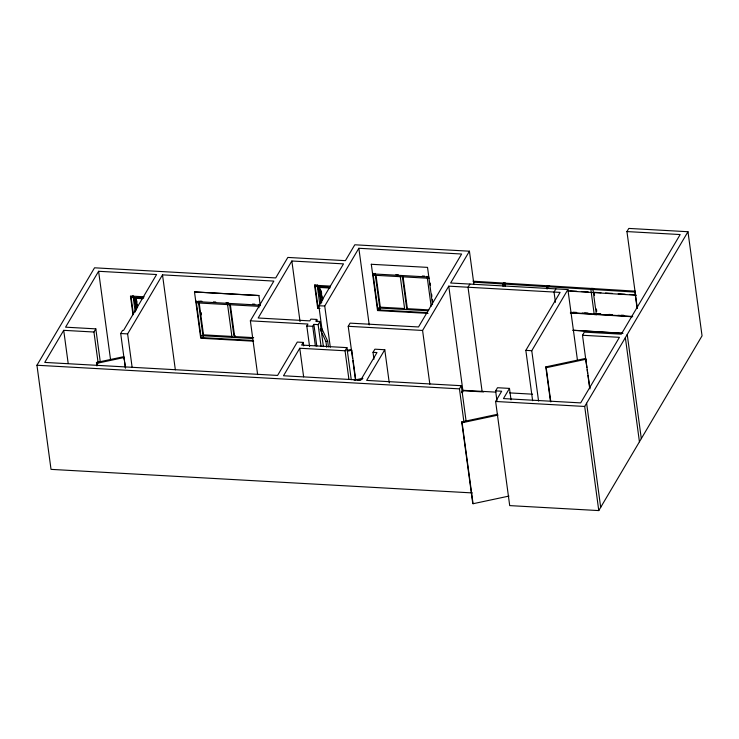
<?xml version="1.0" encoding="UTF-8"?>
<svg xmlns="http://www.w3.org/2000/svg" width="739" height="739" viewBox="0 0 739 739"><rect width="100%" height="100%" fill="white"/><g stroke="black" fill="none" stroke-linecap="round" stroke-linejoin="round"><path stroke-width="1.11" d="M472.369 492.922L51.028 469.367L36.95 365.242L94.546 267.804L275.721 277.929L287.831 257.431L345.418 260.655L354.794 244.785L469.431 251.195L473.911 284.376M124.291 360.078L120.697 333.52L122.563 330.361L123.552 330.416L156.576 274.529L98.601 271.287L65.577 327.174L95.821 328.864L93.945 332.023L63.711 330.333L44.746 362.415L277.578 375.43L297.29 342.074L303.221 342.406L303.683 345.843M132.096 367.089L127.616 333.908L162.506 274.862L273.855 281.088L250.364 320.828L257.634 374.599M235.196 335.691L234.134 337.492L229.7 304.717M322.241 331.1L318.805 305.678L343.506 263.878L291.85 260.996L258.16 318.001L309.817 320.883L310.86 319.109L316.791 319.442L317.105 321.733M309.586 346.582L306.796 325.982L307.951 324.042L250.364 320.828M319.978 308.496L317.696 308.366L318.648 306.75M303.221 342.406L301.632 345.085L346.924 347.616L345.058 350.776L299.766 348.245L283.499 375.763L360.715 380.086L376.982 352.558L373.019 352.337L373.943 359.209M315.359 345.769L312.726 326.315L313.872 324.375L318.13 324.615L319.996 321.456L315.747 321.216L316.791 319.442M330.305 347.201L324.735 306.011L358.849 248.276L461.626 254.022L418.523 326.961L350.083 323.137L348.217 326.296L352.586 358.563M428.02 313.382L377.527 310.556L378.46 308.976M373.019 352.337L374.885 349.187L384.779 349.732L389.268 382.922M384.779 349.732L366.646 380.409L461.312 385.703L466.106 421.175M429.849 384.234L422.579 330.453L448.767 286.159L560.107 292.385L525.835 350.369L532.634 400.714M469.431 251.195L450.633 283L567.903 289.559L577.492 360.503M469.884 284.072L468.018 287.231L482.096 391.356M503.056 286.363L502.742 284.081L503.416 282.954L505.531 283.074L504.866 284.201L505.171 286.483M463.935 422.052L459.446 388.862L461.312 385.703M461.681 392.252L462.845 390.284L448.767 286.159M462.263 392.751L463.427 390.783L483.722 391.919M546.805 286.787L547.47 285.66L549.594 285.781L548.92 286.908L546.805 286.787L547.109 289.069M497.005 401.185L495.62 390.885L497.486 387.726L509.476 388.4L511.028 399.845M555.904 288.884L554.038 292.044L555.432 302.343M637.304 308.237L626.94 231.575L628.806 228.416L687.972 231.723L702.05 335.848L598.775 510.584L509.707 505.605L495.629 401.48L501.679 391.227L495.62 390.885M509.476 388.4L503.462 398.58L580.678 402.894L619.43 337.326L582.498 335.266L586.868 367.532M538.565 401.046L531.766 350.702L567.903 289.559M590.858 289.494L591.533 288.367L593.648 288.478L592.983 289.614L596.373 314.675L594.248 314.565L590.858 289.494L592.983 289.614M582.498 335.266L584.373 332.107L621.296 334.167L680.176 234.549L626.94 231.575M596.373 314.675L597.038 313.548M598.775 510.584L584.697 406.459L687.972 231.723M96.911 365.907L96.449 362.489L123.829 356.66L125.602 367.754M96.449 362.489L96.837 363.32L124.207 357.491M327.663 341.15L321.936 328.818L320.199 329.188L325.927 341.529L327.663 341.15L328.439 346.859M346.951 350.369L351.348 349.436L351.736 350.268L355.745 379.92M347.33 351.201L351.736 350.268M354.129 380.169L362.941 378.294M357.815 380.299L362.221 379.356M550.435 401.101L545.807 366.886L585.63 358.406L590.027 388.89M545.807 366.886L546.195 367.717L586.018 359.237M508.959 496.081L473.062 503.73L472.674 502.899L461.727 421.914L497.624 414.265M461.727 421.914L462.115 422.745L498.012 415.096M371.274 264.285L427.53 267.379L432.537 304.671M395.928 274.529L398.219 274.659M422.32 276.007L424.611 276.137M372.604 273.883L428.832 277.023M373.232 275.176L429.47 278.317M502.742 284.081L504.866 284.201M330.527 286.122L314.565 285.226L317.696 308.366M327.451 286.972L317.622 286.427L321.871 302.122M315.248 286.446L330.065 287.277M317.881 287.369L329.89 288.034M253.643 341.196L200.712 338.24L194.486 291.914L258.918 295.517L260.267 305.724M194.459 291.96L258.899 295.563M404.122 308.505L380.317 307.165L376.04 275.518M428.916 309.89L407.374 308.68L403.097 277.033M377.666 307.951L428.158 310.777M317.853 305.724L324.735 306.011M144.133 296.801L130.452 296.034L132.983 314.768M427.271 312.643L377.925 309.881L372.973 273.245M136.77 297.447L143.311 297.817M131.117 297.29L143.652 297.993M199.613 301.115L201.913 301.244M213.423 301.891L215.723 302.02M226.079 302.602L228.379 302.731M252.544 304.08L254.844 304.209M133.75 298.205L142.479 298.695M195.789 301.558L260.23 305.161M196.417 302.851L258.558 306.325M348.217 326.296L422.579 330.453M306.796 325.982L312.726 326.315M525.835 350.369L531.766 350.702M232.545 336.476L203.511 334.85L199.077 302.066M253.653 337.649L234.669 336.587L230.235 303.812M200.851 335.635L252.636 338.527M252.895 340.457L201.11 337.566L196.158 300.93M120.697 333.52L127.616 333.908M36.95 365.242L459.446 388.862M462.845 390.284L495.86 392.132M509.624 392.899L532.56 394.183M495.629 401.48L584.697 406.459M473.025 281.199L635.438 291.175M473.625 282.169L634.884 292.071M569.843 290.815L576.753 291.24M581.362 291.517L588.272 291.942M594.027 292.293L600.936 292.718M605.546 293.004L612.455 293.429M618.22 293.78L625.129 294.205M629.739 294.491L635.494 294.843M568.494 291.055L636.455 295.231M573.159 312.227L576.614 312.44M584.678 312.939L588.133 313.151M597.343 313.715L600.798 313.927M608.862 314.417L612.317 314.629M621.536 315.202L623.836 315.341M570.674 312.385L576.429 312.736M582.193 313.087L587.948 313.438M596.013 313.936L600.622 314.223M606.377 314.574L612.141 314.925M617.896 315.285L623.661 315.636M570.508 312.652L632.704 316.468M570.332 312.948L632.529 316.763M573.621 330.241L623.032 333.271M572.679 330.296L622.201 333.344M320.865 290.205L321.714 293.346M319.433 286.677L322.878 299.424M318.897 286.492L322.573 300.099M135.884 297.9L137.02 302.094M135.579 298.584L137.593 306.02M134.766 297.337L137.593 307.803M133.491 297.263L136.604 308.782M634.921 292.201L637.073 308.154M627.226 334.499L641.304 438.624M625.36 337.658L639.438 441.783M594.267 293.041L594.572 295.323M596.419 308.994L596.733 311.267M587.145 369.592L587.634 373.232M587.921 375.31L589.639 388.058M586.609 403.226L600.687 507.351M546.195 367.717L550.823 401.933M462.115 422.745L473.062 503.73M430.107 283.055L430.403 285.272M431.604 294.15L431.909 296.376M432.361 299.701L432.657 301.928M427.087 276.275L431.142 306.251M402.413 276.802L406.847 309.586M400.289 276.691L404.723 309.465M375.098 273.365L380.049 310.001M371.301 264.239L377.527 310.556M358.849 248.276L369.223 324.938M352.863 360.623L355.514 380.234M346.924 347.616L351.256 379.661M345.058 350.776L348.919 379.384M319.22 290.538L321.003 303.766M325.927 341.529L326.703 347.228M317.105 284.635L319.784 304.468M314.99 284.515L318.112 307.655M319.996 321.456L323.396 346.628M318.13 324.615L321.068 346.351M313.872 324.375L316.819 346.12M291.85 260.996L300.052 321.641M299.766 348.245L303.637 376.853M258.484 304.413L258.927 307.738M227.584 304.597L232.009 337.372M201.147 312.56L201.451 314.777M198.283 301.041L203.234 337.677M162.506 274.862L175.346 369.833M134.784 299.184L136.281 310.195M132.974 295.48L135.209 312.006M131.006 296.459L133.389 314.093M124.568 362.119L125.371 368.059M98.601 271.287L110.517 359.394M95.821 328.864L100.301 362.045M93.945 332.023L98.13 362.914M96.837 363.32L97.142 365.602M63.711 330.333L68.191 363.514"/></g></svg>
